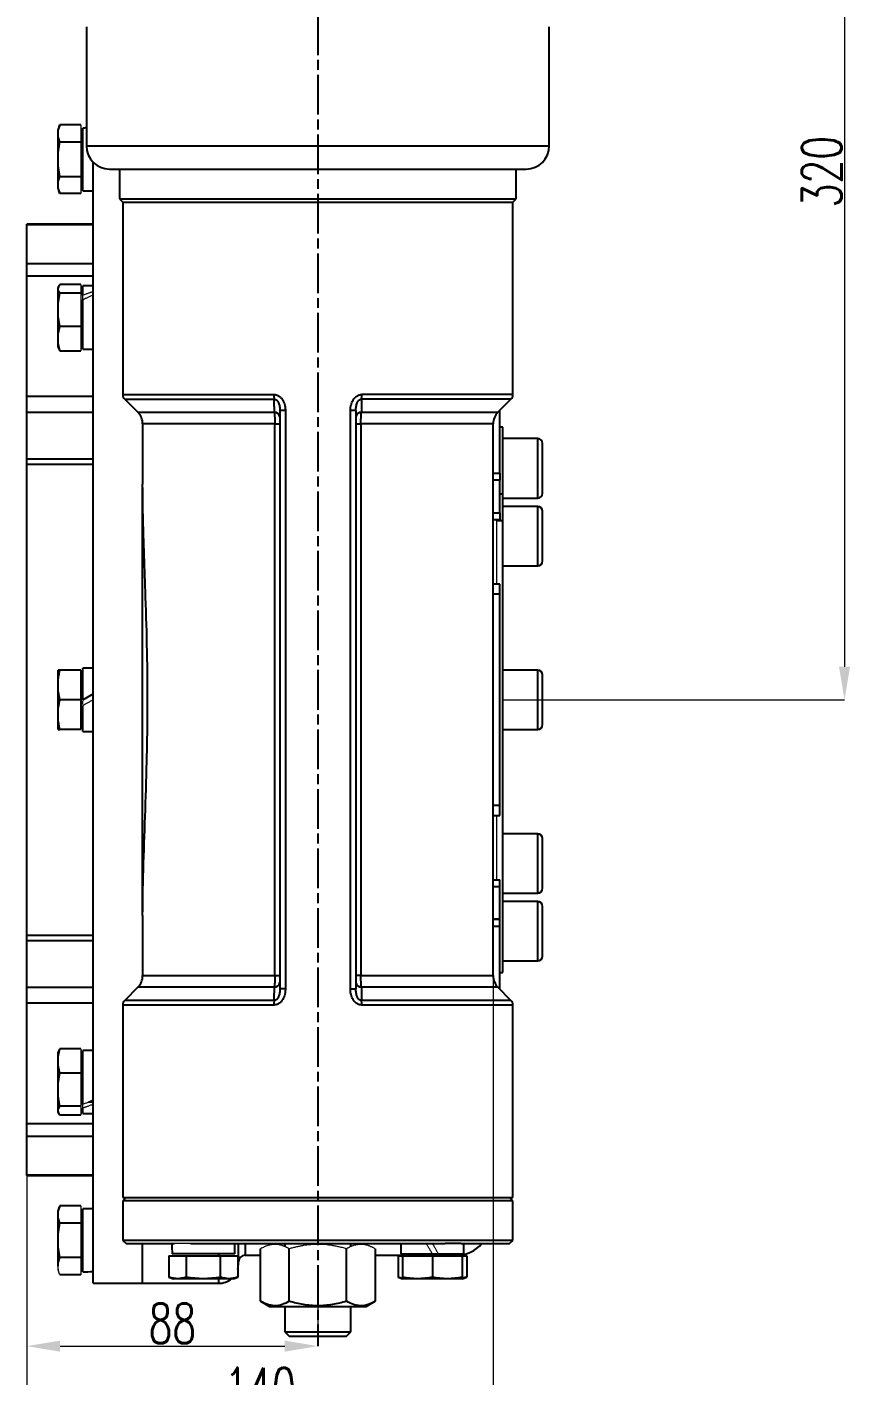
# Model space of a CAD drawing. Header units: millimetres. Extents: x 2028 to 4172, y 863 to 2379.
# Drawn here: x 2618.9 to 2867.9, y 1457.1 to 1864.9 of the extents above; entities that cross this region are included whole.
import ezdxf

# ---------------------------------------------------------------- set-up
doc = ezdxf.new("R2010")
doc.units = ezdxf.units.MM
doc.linetypes.add('AM_ISO08W050', pattern=[18, 12, -1.5, 3, -1.5])
doc.layers.add('AM_5', color=3, linetype='Continuous', lineweight=25)
doc.layers.add('AM_7', color=4, linetype='AM_ISO08W050', lineweight=25)
doc.styles.add('SLDTEXTSTYLE1', font='txt.shx', dxfattribs={"width": 0.7, "bigfont": 'gbcbig.shx'})
doc.dimstyles.new('SLDDIMSTYLE12$0', dxfattribs={"dimtxt": 12, "dimasz": 10, "dimexe": 0, "dimexo": 0.0625, "dimgap": 0.875, "dimtad": 1, "dimdec": 1, "dimlfac": 1.8, "dimrnd": 1e-09, "dimzin": 12, "dimdsep": 46, "dimtxsty": 'SLDTEXTSTYLE1', "dimcen": 0.09, "dimdle": 8.16, "dimclrd": 3, "dimclre": 3, "dimadec": 0, "dimazin": 3, "dimtfac": 1, "dimtdec": 1, "dimtofl": 0, "dimtmove": 0, "dimatfit": 3, "dimfxl": 0, "dimfrac": 2, "dimtolj": 1, "dimlwd": 5, "dimlwe": 5, "dimarcsym": 0})

# ---------------------------------------------------------------- blocks, each defined once
blk = doc.blocks.new('*D64')
at = {"layer": 'AM_5', "color": 3, "lineweight": 5, "transparency": 16777216}
blk.add_line((2793.51, 1980.89), (2866.26, 1980.89), dxfattribs=at)
at = {"layer": 'AM_5', "color": 3, "linetype": 'Continuous', "lineweight": 5, "transparency": 16777216}
for p, q in [((2866.26, 1970.89), (2866.26, 1671.39)), ((2763.01, 1661.39), (2866.26, 1661.39))]:
    blk.add_line(p, q, dxfattribs=at)
at = {"layer": 'AM_5', "color": 3, "transparency": 16777216}
for points in [[(2864.59, 1970.89), (2867.92, 1970.89), (2866.26, 1980.89)], [(2864.59, 1671.39), (2867.92, 1671.39), (2866.26, 1661.39)]]:
    blk.add_solid(points, dxfattribs=at)
at = {"layer": 'Defpoints', "color": 0, "transparency": 16777216}
for p in [(2793.44, 1980.89), (2762.94, 1661.39), (2866.26, 1661.39)]:
    blk.add_point(p, dxfattribs=at)
at = {"layer": 'AM_5', "color": 0, "transparency": 16777216, "insert": (2859.38, 1821.14), "char_height": 12, "attachment_point": 5, "rotation": 90, "style": 'SLDTEXTSTYLE1'}
blk.add_mtext('\\A1;320', dxfattribs=at)
blk = doc.blocks.new('*D65')
at = {"layer": 'AM_5', "color": 3, "lineweight": 5, "transparency": 16777216}
blk.add_line((2618.94, 1517.61), (2618.94, 1465.89), dxfattribs=at)
at = {"layer": 'AM_5', "color": 3, "linetype": 'Continuous', "lineweight": 5, "transparency": 16777216}
for p, q in [((2706.94, 1477.82), (2706.94, 1465.89)), ((2628.94, 1465.89), (2696.94, 1465.89))]:
    blk.add_line(p, q, dxfattribs=at)
at = {"layer": 'AM_5', "color": 3, "transparency": 16777216}
for points in [[(2628.94, 1467.55), (2628.94, 1464.22), (2618.94, 1465.89)], [(2696.94, 1467.55), (2696.94, 1464.22), (2706.94, 1465.89)]]:
    blk.add_solid(points, dxfattribs=at)
at = {"layer": 'Defpoints', "color": 0, "transparency": 16777216}
for p in [(2618.94, 1517.67), (2706.94, 1477.89), (2706.94, 1465.89)]:
    blk.add_point(p, dxfattribs=at)
at = {"layer": 'AM_5', "color": 0, "transparency": 16777216, "insert": (2662.94, 1472.76), "char_height": 12, "attachment_point": 5, "style": 'SLDTEXTSTYLE1'}
blk.add_mtext('\\A1;88', dxfattribs=at)
blk = doc.blocks.new('*D66')
at = {"layer": 'AM_5', "color": 3, "linetype": 'Continuous', "lineweight": 5, "transparency": 16777216}
for p, q in [((2759.94, 1577.89), (2759.94, 1446.49)), ((2628.94, 1446.49), (2749.94, 1446.49))]:
    blk.add_line(p, q, dxfattribs=at)
at = {"layer": 'AM_5', "color": 3, "lineweight": 5, "transparency": 16777216}
blk.add_line((2618.94, 1517.48), (2618.94, 1446.49), dxfattribs=at)
at = {"layer": 'AM_5', "color": 3, "transparency": 16777216}
for points in [[(2628.94, 1448.16), (2628.94, 1444.83), (2618.94, 1446.49)], [(2749.94, 1448.16), (2749.94, 1444.83), (2759.94, 1446.49)]]:
    blk.add_solid(points, dxfattribs=at)
at = {"layer": 'Defpoints', "color": 0, "transparency": 16777216}
for p in [(2759.94, 1577.96), (2618.94, 1517.54), (2759.94, 1446.49)]:
    blk.add_point(p, dxfattribs=at)
at = {"layer": 'AM_5', "color": 0, "transparency": 16777216, "insert": (2689.44, 1453.37), "char_height": 12, "attachment_point": 5, "style": 'SLDTEXTSTYLE1'}
blk.add_mtext('\\A1;140', dxfattribs=at)

msp = doc.modelspace()

# ---------------------------------------------------------------- linework, layer by layer
at = {"color": 7, "linetype": 'Continuous', "lineweight": 25}
for p, q in [((2636.943, 1864.885), (2636.943, 1828.885)), ((2776.943, 1828.885), (2776.943, 1864.885)), ((2628.849, 1835.278), (2628.343, 1833.885)), ((2635.243, 1835.278), (2628.849, 1835.278)), ((2628.343, 1832.68), (2628.343, 1833.885)), ((2628.343, 1824.885), (2628.343, 1832.68)), ((2635.843, 1815.335), (2635.843, 1834.266)), ((2635.243, 1830.081), (2628.849, 1830.081)), ((2636.943, 1828.885), (2776.943, 1828.885)), ((2628.343, 1817.091), (2628.343, 1824.885)), ((2638.943, 1661.385), (2638.943, 1823.986)), ((2628.849, 1819.689), (2635.243, 1819.689)), ((2646.943, 1821.885), (2646.943, 1812.885)), ((2766.943, 1812.885), (2766.943, 1821.885)), ((2628.343, 1815.885), (2628.343, 1817.091)), ((2628.343, 1815.885), (2628.849, 1814.493)), ((2635.243, 1814.493), (2628.849, 1814.493)), ((2635.843, 1815.335), (2638.943, 1815.335)), ((2646.943, 1812.885), (2647.943, 1811.885)), ((2646.943, 1812.885), (2766.943, 1812.885)), ((2647.943, 1811.885), (2647.943, 1753.714)), ((2647.943, 1811.885), (2765.943, 1811.885)), ((2765.943, 1811.885), (2766.943, 1812.885)), ((2765.943, 1753.714), (2765.943, 1811.885)), ((2638.943, 1805.227), (2618.943, 1805.227)), ((2618.943, 1805.101), (2618.943, 1805.227)), ((2618.943, 1793.386), (2618.943, 1805.101)), ((2618.943, 1805.101), (2638.943, 1805.101)), ((2618.943, 1789.598), (2618.943, 1793.386)), ((2618.943, 1793.386), (2638.943, 1793.386)), ((2618.943, 1753.127), (2618.943, 1789.598)), ((2618.943, 1789.598), (2638.943, 1789.598)), ((2628.459, 1786.316), (2628.343, 1785.997)), ((2628.343, 1785.691), (2628.343, 1785.997)), ((2635.243, 1787.035), (2628.849, 1787.035)), ((2638.943, 1786.547), (2635.843, 1786.547)), ((2635.843, 1783.75), (2635.843, 1786.547)), ((2628.343, 1779.327), (2628.343, 1785.691)), ((2635.243, 1784.346), (2628.849, 1784.346)), ((2635.843, 1767.447), (2635.843, 1782.365)), ((2628.343, 1770.633), (2628.343, 1779.327)), ((2635.243, 1774.308), (2628.849, 1774.308)), ((2628.343, 1767.997), (2628.343, 1770.633)), ((2628.343, 1767.997), (2628.472, 1767.641)), ((2628.578, 1767.68), (2628.849, 1766.959)), ((2628.849, 1766.959), (2635.243, 1766.959)), ((2635.843, 1767.447), (2638.943, 1767.447)), ((2647.943, 1753.714), (2693.629, 1753.714)), ((2765.943, 1753.714), (2720.256, 1753.714)), ((2618.943, 1748.286), (2618.943, 1753.127)), ((2638.943, 1753.127), (2618.943, 1753.127)), ((2648.528, 1752.3), (2652.478, 1748.35)), ((2648.528, 1752.3), (2693.762, 1752.3)), ((2765.357, 1752.3), (2720.123, 1752.3)), ((2761.407, 1748.35), (2765.357, 1752.3)), ((2618.943, 1734.204), (2618.943, 1748.286)), ((2638.943, 1748.286), (2618.943, 1748.286)), ((2652.478, 1748.35), (2693.784, 1748.35)), ((2695.443, 1748.858), (2695.443, 1573.912)), ((2697.109, 1748.858), (2695.443, 1748.858)), ((2697.109, 1748.858), (2697.109, 1573.912)), ((2716.776, 1573.912), (2716.776, 1748.858)), ((2718.443, 1748.858), (2716.776, 1748.858)), ((2718.443, 1748.858), (2718.443, 1573.912)), ((2720.101, 1748.35), (2761.407, 1748.35)), ((2761.943, 1729.975), (2761.943, 1748.885)), ((2653.943, 1744.814), (2653.943, 1726.625)), ((2693.933, 1744.814), (2653.943, 1744.814)), ((2693.933, 1744.814), (2695.443, 1744.814)), ((2693.933, 1577.956), (2693.933, 1744.814)), ((2718.443, 1744.814), (2719.952, 1744.814)), ((2719.952, 1744.814), (2719.952, 1577.956)), ((2759.943, 1744.814), (2719.952, 1744.814)), ((2759.943, 1577.956), (2759.943, 1744.814)), ((2762.943, 1743.885), (2761.943, 1743.885)), ((2762.943, 1723.611), (2762.943, 1743.885)), ((2773.443, 1740.385), (2762.943, 1740.385)), ((2773.443, 1722.385), (2773.443, 1740.385)), ((2638.943, 1734.204), (2618.943, 1734.204)), ((2618.943, 1732.629), (2618.943, 1734.204)), ((2618.943, 1732.629), (2638.943, 1732.629)), ((2618.943, 1590.141), (2618.943, 1732.629)), ((2759.943, 1729.975), (2761.943, 1729.975)), ((2761.943, 1729.975), (2761.943, 1727.853)), ((2653.943, 1661.385), (2653.943, 1726.625)), ((2653.943, 1596.145), (2653.943, 1726.625)), ((2761.943, 1727.853), (2759.943, 1727.853)), ((2761.943, 1717.954), (2761.943, 1727.853)), ((2762.943, 1723.611), (2761.943, 1723.611)), ((2762.943, 1715.554), (2762.943, 1723.611)), ((2762.943, 1722.385), (2773.443, 1722.385)), ((2759.943, 1717.954), (2761.943, 1717.954)), ((2761.943, 1717.954), (2761.943, 1715.833)), ((2773.443, 1719.883), (2762.943, 1719.883)), ((2773.443, 1701.883), (2773.443, 1719.883)), ((2761.943, 1715.833), (2759.943, 1715.833)), ((2762.943, 1715.554), (2760.943, 1715.554)), ((2762.943, 1578.885), (2762.943, 1715.554)), ((2762.943, 1701.883), (2773.443, 1701.883)), ((2761.943, 1696.385), (2759.943, 1696.385)), ((2761.943, 1693.385), (2761.943, 1696.385)), ((2759.943, 1693.385), (2761.943, 1693.385)), ((2761.943, 1629.385), (2761.943, 1693.385)), ((2628.343, 1665.885), (2628.343, 1670.385)), ((2635.243, 1670.385), (2628.849, 1670.385)), ((2635.243, 1670.385), (2635.243, 1661.385)), ((2638.943, 1670.935), (2635.843, 1670.935)), ((2635.843, 1661.385), (2635.843, 1670.935)), ((2773.443, 1670.385), (2762.943, 1670.385)), ((2773.443, 1652.385), (2773.443, 1670.385)), ((2628.343, 1656.885), (2628.343, 1665.885)), ((2635.243, 1661.385), (2628.849, 1661.385)), ((2635.243, 1661.385), (2635.243, 1652.385)), ((2635.843, 1661.385), (2638.943, 1663.175)), ((2635.843, 1651.835), (2635.843, 1659.596)), ((2638.943, 1484.885), (2638.943, 1661.385)), ((2653.943, 1596.145), (2653.943, 1661.385)), ((2628.343, 1652.385), (2628.343, 1656.885)), ((2635.243, 1652.385), (2628.849, 1652.385)), ((2635.843, 1651.835), (2638.943, 1651.835)), ((2762.943, 1652.385), (2773.443, 1652.385)), ((2761.943, 1629.385), (2759.943, 1629.385)), ((2761.943, 1626.385), (2761.943, 1629.385)), ((2759.943, 1626.385), (2761.943, 1626.385)), ((2773.443, 1620.888), (2762.943, 1620.888)), ((2773.443, 1602.888), (2773.443, 1620.888)), ((2759.943, 1606.938), (2761.943, 1606.938)), ((2761.943, 1604.817), (2761.943, 1606.938)), ((2761.943, 1604.817), (2759.943, 1604.817)), ((2761.943, 1595.003), (2761.943, 1604.817)), ((2762.943, 1602.888), (2773.443, 1602.888)), ((2773.443, 1600.385), (2762.943, 1600.385)), ((2773.443, 1582.385), (2773.443, 1600.385)), ((2653.943, 1596.145), (2653.943, 1577.956)), ((2761.943, 1595.003), (2759.943, 1595.003)), ((2761.943, 1594.917), (2759.943, 1594.917)), ((2761.943, 1594.917), (2761.943, 1595.003)), ((2761.943, 1592.796), (2761.943, 1594.917)), ((2761.943, 1592.796), (2759.943, 1592.796)), ((2761.943, 1573.885), (2761.943, 1592.796)), ((2618.943, 1590.141), (2638.943, 1590.141)), ((2618.943, 1588.566), (2618.943, 1590.141)), ((2618.943, 1588.566), (2638.943, 1588.566)), ((2618.943, 1574.484), (2618.943, 1588.566)), ((2762.943, 1582.385), (2773.443, 1582.385)), ((2653.943, 1577.956), (2693.933, 1577.956)), ((2693.933, 1577.956), (2695.443, 1577.956)), ((2719.952, 1577.956), (2718.443, 1577.956)), ((2719.952, 1577.956), (2759.943, 1577.956)), ((2761.943, 1578.885), (2762.943, 1578.885)), ((2618.943, 1569.643), (2618.943, 1574.484)), ((2618.943, 1574.484), (2638.943, 1574.484)), ((2652.478, 1574.421), (2648.528, 1570.471)), ((2693.784, 1574.421), (2652.478, 1574.421)), ((2697.109, 1573.912), (2695.443, 1573.912)), ((2716.776, 1573.912), (2718.443, 1573.912)), ((2761.407, 1574.421), (2720.101, 1574.421)), ((2765.357, 1570.471), (2761.407, 1574.421)), ((2693.762, 1570.471), (2648.528, 1570.471)), ((2765.357, 1570.471), (2720.123, 1570.471)), ((2618.943, 1533.172), (2618.943, 1569.643)), ((2638.943, 1569.643), (2618.943, 1569.643)), ((2647.943, 1569.057), (2647.943, 1510.885)), ((2693.629, 1569.057), (2647.943, 1569.057)), ((2765.943, 1569.057), (2720.256, 1569.057)), ((2765.943, 1510.885), (2765.943, 1569.057)), ((2628.459, 1555.092), (2628.343, 1554.773)), ((2628.343, 1552.137), (2628.343, 1554.773)), ((2635.243, 1555.812), (2628.849, 1555.812)), ((2638.943, 1555.323), (2635.843, 1555.323)), ((2635.843, 1539.02), (2635.843, 1555.323)), ((2628.343, 1543.444), (2628.343, 1552.137)), ((2635.243, 1548.463), (2628.849, 1548.463)), ((2628.343, 1537.08), (2628.343, 1543.444)), ((2635.243, 1538.425), (2628.849, 1538.425)), ((2635.843, 1536.223), (2635.843, 1537.875)), ((2637.527, 1539.773), (2638.943, 1539.773)), ((2618.943, 1529.384), (2618.943, 1533.172)), ((2638.943, 1533.172), (2618.943, 1533.172)), ((2628.343, 1536.773), (2628.343, 1537.08)), ((2628.343, 1536.773), (2628.472, 1536.418)), ((2635.243, 1535.735), (2628.849, 1535.735)), ((2635.843, 1536.223), (2638.943, 1536.223)), ((2618.943, 1517.669), (2618.943, 1529.384)), ((2618.943, 1529.384), (2638.943, 1529.384)), ((2618.943, 1517.544), (2618.943, 1517.669)), ((2618.943, 1517.669), (2638.943, 1517.669)), ((2618.943, 1517.544), (2638.943, 1517.544)), ((2648.943, 1510.885), (2647.943, 1509.885)), ((2647.943, 1510.885), (2765.943, 1510.885)), ((2647.943, 1509.885), (2647.943, 1497.885)), ((2765.943, 1509.885), (2647.943, 1509.885)), ((2765.943, 1509.885), (2764.943, 1510.885)), ((2765.943, 1497.885), (2765.943, 1509.885)), ((2628.849, 1508.278), (2628.343, 1506.885)), ((2628.343, 1505.68), (2628.343, 1506.885)), ((2628.343, 1497.885), (2628.343, 1505.68)), ((2635.243, 1508.278), (2628.849, 1508.278)), ((2638.943, 1507.435), (2635.843, 1507.435)), ((2635.843, 1488.335), (2635.843, 1507.435)), ((2635.243, 1503.081), (2628.849, 1503.081)), ((2628.343, 1490.091), (2628.343, 1497.885)), ((2647.943, 1497.885), (2648.943, 1496.885)), ((2748.662, 1497.885), (2647.943, 1497.885)), ((2648.943, 1496.885), (2663.548, 1496.885)), ((2653.943, 1484.885), (2653.943, 1496.885)), ((2668.46, 1496.885), (2745.425, 1496.885)), ((2681.844, 1493.785), (2681.844, 1496.885)), ((2684.943, 1496.885), (2684.943, 1493.385)), ((2696.943, 1496.885), (2696.943, 1495.941)), ((2716.943, 1495.941), (2716.943, 1496.885)), ((2732.041, 1496.885), (2732.041, 1493.785)), ((2750.337, 1496.885), (2745.425, 1496.885)), ((2765.943, 1497.885), (2748.662, 1497.885)), ((2750.337, 1496.885), (2764.943, 1496.885)), ((2751.141, 1493.785), (2751.141, 1496.885)), ((2764.943, 1496.885), (2765.943, 1497.885)), ((2635.243, 1492.689), (2628.849, 1492.689)), ((2661.902, 1493.185), (2667.098, 1493.185)), ((2661.902, 1493.185), (2661.902, 1486.792)), ((2681.844, 1493.785), (2662.913, 1493.785)), ((2667.098, 1493.185), (2677.49, 1493.185)), ((2667.098, 1493.185), (2667.098, 1486.792)), ((2676.943, 1493.185), (2676.943, 1493.785)), ((2677.49, 1493.185), (2682.687, 1493.185)), ((2677.49, 1486.792), (2677.49, 1493.185)), ((2682.687, 1493.185), (2682.687, 1486.792)), ((2684.943, 1493.385), (2689.622, 1493.385)), ((2689.622, 1479.442), (2689.622, 1495.329)), ((2698.282, 1479.442), (2698.282, 1495.329)), ((2715.603, 1479.442), (2715.603, 1495.329)), ((2724.263, 1495.329), (2724.263, 1479.442)), ((2724.263, 1493.385), (2748.943, 1493.385)), ((2731.198, 1493.185), (2732.591, 1493.185)), ((2731.198, 1493.185), (2731.198, 1486.792)), ((2732.041, 1493.785), (2741.591, 1493.785)), ((2732.591, 1493.185), (2741.591, 1493.185)), ((2732.591, 1493.185), (2732.591, 1486.792)), ((2741.591, 1493.185), (2750.591, 1493.185)), ((2741.591, 1493.185), (2741.591, 1486.792)), ((2743.381, 1493.785), (2751.141, 1493.785)), ((2748.943, 1493.785), (2748.943, 1493.385)), ((2750.591, 1493.185), (2751.983, 1493.185)), ((2750.591, 1493.185), (2750.591, 1486.792)), ((2751.983, 1493.185), (2751.983, 1486.792)), ((2635.243, 1487.493), (2628.849, 1487.493)), ((2638.943, 1484.885), (2653.943, 1484.885)), ((2653.943, 1484.885), (2676.943, 1484.885)), ((2661.902, 1486.792), (2663.294, 1486.285)), ((2664.5, 1486.285), (2663.294, 1486.285)), ((2672.294, 1486.285), (2664.5, 1486.285)), ((2680.089, 1486.285), (2672.294, 1486.285)), ((2676.943, 1484.885), (2676.943, 1486.285)), ((2681.294, 1486.285), (2680.089, 1486.285)), ((2681.294, 1486.285), (2682.687, 1486.792)), ((2731.198, 1486.792), (2732.591, 1486.285)), ((2737.091, 1486.285), (2732.591, 1486.285)), ((2746.091, 1486.285), (2737.091, 1486.285)), ((2750.591, 1486.285), (2746.091, 1486.285)), ((2750.591, 1486.285), (2751.983, 1486.792)), ((2751.983, 1486.792), (2750.591, 1486.52)), ((2689.622, 1479.442), (2692.318, 1477.885)), ((2692.318, 1477.885), (2721.568, 1477.885)), ((2696.943, 1477.885), (2696.943, 1470.238)), ((2716.943, 1470.238), (2716.943, 1477.885)), ((2721.568, 1477.885), (2724.263, 1479.442)), ((2696.943, 1470.238), (2698.296, 1468.885)), ((2696.943, 1470.238), (2716.943, 1470.238)), ((2698.296, 1468.885), (2715.59, 1468.885)), ((2715.59, 1468.885), (2716.943, 1470.238))]:
    msp.add_line(p, q, dxfattribs=at)
at = {"color": 144, "linetype": 'Continuous', "lineweight": 18}
for p, q in [((2635.243, 1835.278), (2635.243, 1830.081)), ((2635.243, 1830.081), (2635.243, 1819.689)), ((2635.243, 1819.689), (2635.243, 1814.493)), ((2765.943, 1811.885), (2647.943, 1811.885)), ((2635.243, 1787.035), (2635.243, 1784.346)), ((2635.243, 1784.346), (2635.243, 1774.308)), ((2635.843, 1782.365), (2635.843, 1783.75)), ((2635.243, 1774.308), (2635.243, 1766.959)), ((2760.943, 1715.554), (2760.943, 1715.833)), ((2760.943, 1715.554), (2760.943, 1696.385)), ((2760.943, 1626.385), (2760.943, 1606.938)), ((2635.243, 1555.812), (2635.243, 1548.463)), ((2635.243, 1548.463), (2635.243, 1538.425)), ((2635.243, 1538.425), (2635.243, 1535.735)), ((2635.843, 1537.875), (2635.843, 1539.02)), ((2635.243, 1508.278), (2635.243, 1503.081)), ((2635.243, 1503.081), (2635.243, 1492.689)), ((2668.46, 1496.885), (2663.548, 1496.885)), ((2635.243, 1492.689), (2635.243, 1487.493))]:
    msp.add_line(p, q, dxfattribs=at)
at = {"color": 7, "linetype": 'Continuous', "lineweight": 25, "flags": 128}
msp.add_lwpolyline([(2682.687, 1489.152), (2682.827, 1489.715), (2682.943, 1490.885)], dxfattribs=at)
at = {"color": 7, "linetype": 'Continuous', "lineweight": 25}
for centre, radius, start, end in [((2643.943, 1828.885), 7, 180, 270), ((2769.943, 1828.885), 7, 270, 0), ((2649.943, 1753.714), 2, 180, 225), ((2700.383, 1753.632), 6.754, 179.30422, 191.37509), ((2713.502, 1753.632), 6.754, 348.62491, 0.69578), ((2763.943, 1753.714), 2, 315, 0), ((2648.943, 1744.814), 5, 0, 45), ((2693.787, 1746.674), 1.676, 8.98036, 90.10508), ((2720.098, 1746.674), 1.676, 89.89492, 171.01964), ((2764.943, 1744.814), 5, 135, 180), ((2773.443, 1738.885), 1.5, 0, 90), ((2773.443, 1723.885), 1.5, 270, 0), ((2773.443, 1718.383), 1.5, 0, 90), ((2773.443, 1703.383), 1.5, 270, 0), ((2773.443, 1668.885), 1.5, 0, 90), ((2773.443, 1653.885), 1.5, 270, 0), ((2773.443, 1619.388), 1.5, 0, 90), ((2773.443, 1604.388), 1.5, 270, 0), ((2773.443, 1598.885), 1.5, 0, 90), ((2773.443, 1583.885), 1.5, 270, 0), ((2648.943, 1577.956), 5, 315, 0), ((2764.943, 1577.956), 5, 180, 225), ((2693.787, 1576.097), 1.676, 269.89492, 351.01964), ((2720.098, 1576.097), 1.676, 188.98036, 270.10508), ((2649.943, 1569.057), 2, 135, 180), ((2700.383, 1569.139), 6.754, 168.62491, 180.69578), ((2713.502, 1569.139), 6.754, 359.30422, 11.37509), ((2763.943, 1569.057), 2, 360, 45), ((2748.943, 1503.385), 10, 270, 319.4584), ((2684.943, 1491.385), 2, 90, 180), ((2676.943, 1490.885), 6, 270, 309.94451)]:
    msp.add_arc(centre, radius, start, end, dxfattribs=at)
for centre, major_axis, start_param, end_param in [((2638.943, 1824.885), (16.541, 0), 1.6920039, 1.7593233), ((2672.294, 1496.885), (0, 16.541), 1.5707963, 1.7593233), ((2635.843, 1497.885), (16.541, 0), 4.712389, 4.9009159)]:
    msp.add_ellipse(centre, major_axis=major_axis, ratio=0.5773503, start_param=start_param, end_param=end_param, dxfattribs=at)
for points, knots in [([(2628.343, 1832.68), (2628.343, 1833.117), (2628.39, 1833.551), (2628.565, 1834.417), (2628.693, 1834.848), (2628.849, 1835.278)], [0, 0, 0, 0, 0.5, 0.5, 1, 1, 1, 1]), ([(2628.849, 1830.081), (2628.693, 1830.511), (2628.565, 1830.942), (2628.39, 1831.808), (2628.343, 1832.242), (2628.343, 1832.68)], [0, 0, 0, 0, 0.5, 0.5, 1, 1, 1, 1]), ([(2628.343, 1824.885), (2628.343, 1825.76), (2628.39, 1826.629), (2628.565, 1828.361), (2628.693, 1829.222), (2628.849, 1830.081)], [0, 0, 0, 0, 0.5, 0.5, 1, 1, 1, 1]), ([(2628.849, 1819.689), (2628.693, 1820.548), (2628.565, 1821.41), (2628.39, 1823.141), (2628.343, 1824.011), (2628.343, 1824.885)], [0, 0, 0, 0, 0.5, 0.5, 1, 1, 1, 1]), ([(2628.343, 1817.091), (2628.343, 1817.528), (2628.39, 1817.963), (2628.565, 1818.829), (2628.693, 1819.26), (2628.849, 1819.689)], [0, 0, 0, 0, 0.5, 0.5, 1, 1, 1, 1]), ([(2643.943, 1821.885), (2643.943, 1821.885), (2650.58, 1821.885), (2674.209, 1821.885), (2690.234, 1821.885), (2723.651, 1821.885), (2739.676, 1821.885), (2763.305, 1821.885), (2769.943, 1821.885), (2769.943, 1821.885)], [0, 0, 0, 0, 0.25, 0.25, 0.5, 0.5, 0.75, 0.75, 1, 1, 1, 1]), ([(2628.849, 1814.493), (2628.693, 1814.923), (2628.565, 1815.353), (2628.39, 1816.219), (2628.343, 1816.654), (2628.343, 1817.091)], [0, 0, 0, 0, 0.5, 0.5, 1, 1, 1, 1]), ([(2628.343, 1785.691), (2628.343, 1785.917), (2628.39, 1786.142), (2628.565, 1786.59), (2628.693, 1786.813), (2628.849, 1787.035)], [0, 0, 0, 0, 0.5, 0.5, 1, 1, 1, 1]), ([(2628.849, 1784.346), (2628.693, 1784.568), (2628.565, 1784.791), (2628.39, 1785.239), (2628.343, 1785.464), (2628.343, 1785.691)], [0, 0, 0, 0, 0.5, 0.5, 1, 1, 1, 1]), ([(2628.343, 1779.327), (2628.343, 1780.171), (2628.39, 1781.011), (2628.565, 1782.684), (2628.693, 1783.516), (2628.849, 1784.346)], [0, 0, 0, 0, 0.5, 0.5, 1, 1, 1, 1]), ([(2628.849, 1774.308), (2628.693, 1775.137), (2628.565, 1775.97), (2628.39, 1777.642), (2628.343, 1778.482), (2628.343, 1779.327)], [0, 0, 0, 0, 0.5, 0.5, 1, 1, 1, 1]), ([(2628.343, 1770.633), (2628.343, 1771.252), (2628.39, 1771.866), (2628.565, 1773.091), (2628.693, 1773.7), (2628.849, 1774.308)], [0, 0, 0, 0, 0.5, 0.5, 1, 1, 1, 1]), ([(2628.849, 1766.959), (2628.693, 1767.566), (2628.565, 1768.176), (2628.39, 1769.4), (2628.343, 1770.015), (2628.343, 1770.633)], [0, 0, 0, 0, 0.5, 0.5, 1, 1, 1, 1]), ([(2693.629, 1753.714), (2693.684, 1753.713), (2693.793, 1753.711), (2693.956, 1753.696), (2694.117, 1753.672), (2694.276, 1753.639), (2694.511, 1753.574), (2694.818, 1753.455), (2695.176, 1753.253), (2695.507, 1753.003), (2695.904, 1752.619), (2696.313, 1752.063), (2696.682, 1751.317), (2696.904, 1750.613), (2697.031, 1749.974), (2697.097, 1749.422), (2697.105, 1749.047), (2697.109, 1748.858)], [0, 0, 0, 0, 0.0252348, 0.0502844, 0.0752329, 0.1001656, 0.1251677, 0.1873314, 0.2505247, 0.3122642, 0.3758795, 0.5008118, 0.6220811, 0.7499879, 0.8318051, 0.9149597, 1, 1, 1, 1]), ([(2716.776, 1748.858), (2716.777, 1748.953), (2716.779, 1749.142), (2716.795, 1749.422), (2716.822, 1749.699), (2716.859, 1749.972), (2716.907, 1750.241), (2717.008, 1750.696), (2717.201, 1751.313), (2717.571, 1752.061), (2717.98, 1752.618), (2718.377, 1753.002), (2718.708, 1753.252), (2719.065, 1753.454), (2719.406, 1753.587), (2719.713, 1753.664), (2719.983, 1753.706), (2720.164, 1753.711), (2720.256, 1753.714)], [0, 0, 0, 0, 0.0426449, 0.0847598, 0.1264096, 0.1676609, 0.2085827, 0.2492454, 0.3773817, 0.4988975, 0.6240178, 0.6875956, 0.7493136, 0.8124478, 0.8745662, 0.9162784, 0.9579574, 1, 1, 1, 1]), ([(2693.762, 1752.3), (2693.897, 1752.315), (2694.029, 1752.299), (2694.287, 1752.203), (2694.409, 1752.123), (2694.632, 1751.916), (2694.734, 1751.786), (2694.912, 1751.499), (2694.991, 1751.338), (2695.197, 1750.826), (2695.29, 1750.452), (2695.415, 1749.664), (2695.443, 1749.264), (2695.443, 1748.858)], [0, 0, 0, 0, 0.125, 0.125, 0.25, 0.25, 0.375, 0.375, 0.5, 0.5, 0.75, 0.75, 1, 1, 1, 1]), ([(2693.784, 1748.35), (2693.78, 1748.996), (2693.772, 1750.312), (2693.765, 1751.629), (2693.762, 1752.3)], [0, 0, 0, 0, 0.49136865, 1, 1, 1, 1]), ([(2718.443, 1748.858), (2718.443, 1749.268), (2718.471, 1749.669), (2718.564, 1750.256), (2718.603, 1750.45), (2718.701, 1750.822), (2718.758, 1751), (2718.895, 1751.34), (2718.974, 1751.501), (2719.153, 1751.788), (2719.254, 1751.917), (2719.478, 1752.124), (2719.598, 1752.203), (2719.857, 1752.299), (2719.989, 1752.315), (2720.123, 1752.3)], [0, 0, 0, 0, 0.25, 0.25, 0.375, 0.375, 0.5, 0.5, 0.625, 0.625, 0.75, 0.75, 0.875, 0.875, 1, 1, 1, 1]), ([(2720.123, 1752.3), (2720.12, 1751.629), (2720.113, 1750.312), (2720.105, 1748.996), (2720.101, 1748.35)], [0, 0, 0, 0, 0.5086313, 1, 1, 1, 1]), ([(2693.784, 1748.35), (2693.807, 1748.12), (2693.828, 1747.864), (2693.865, 1747.323), (2693.881, 1747.036), (2693.907, 1746.432), (2693.917, 1746.113), (2693.93, 1745.472), (2693.933, 1745.146), (2693.933, 1744.814)], [0, 0, 0, 0, 0.25, 0.25, 0.5, 0.5, 0.75, 0.75, 1, 1, 1, 1]), ([(2719.952, 1744.814), (2719.952, 1745.145), (2719.955, 1745.478), (2719.968, 1746.121), (2719.978, 1746.433), (2719.998, 1746.887), (2720.005, 1747.037), (2720.021, 1747.325), (2720.029, 1747.464), (2720.057, 1747.868), (2720.078, 1748.119), (2720.101, 1748.35)], [0, 0, 0, 0, 0.25, 0.25, 0.5, 0.5, 0.625, 0.625, 0.75, 0.75, 1, 1, 1, 1]), ([(2774.943, 1726.082), (2774.943, 1727.131), (2774.943, 1728.467), (2774.943, 1731.377), (2774.943, 1732.885), (2774.943, 1735.626), (2774.943, 1736.797), (2774.943, 1738.445), (2774.943, 1738.885), (2774.943, 1738.885)], [0, 0, 0, 0, 0.25, 0.25, 0.5, 0.5, 0.75, 0.75, 1, 1, 1, 1]), ([(2653.943, 1596.145), (2653.943, 1601.363), (2654.062, 1606.639), (2654.383, 1617.305), (2654.585, 1622.696), (2654.959, 1633.596), (2655.132, 1639.105), (2655.312, 1647.46), (2655.359, 1650.265), (2655.422, 1655.848), (2655.438, 1658.633), (2655.437, 1666.969), (2655.372, 1672.501), (2655.136, 1683.513), (2654.965, 1688.994), (2654.685, 1697.179), (2654.587, 1699.901), (2654.398, 1705.332), (2654.306, 1708.046), (2654.062, 1716.115), (2653.943, 1721.411), (2653.943, 1726.625)], [0, 0, 0, 0, 0.125, 0.125, 0.25, 0.25, 0.375, 0.375, 0.4375, 0.4375, 0.5, 0.5, 0.625, 0.625, 0.75, 0.75, 0.8125, 0.8125, 0.875, 0.875, 1, 1, 1, 1]), ([(2774.943, 1703.383), (2774.943, 1703.383), (2774.943, 1704.173), (2774.943, 1706.986), (2774.943, 1708.894), (2774.943, 1712.872), (2774.943, 1714.78), (2774.943, 1717.593), (2774.943, 1718.383), (2774.943, 1718.383)], [0, 0, 0, 0, 0.25, 0.25, 0.5, 0.5, 0.75, 0.75, 1, 1, 1, 1]), ([(2628.343, 1665.885), (2628.343, 1666.642), (2628.39, 1667.396), (2628.565, 1668.895), (2628.693, 1669.641), (2628.849, 1670.385)], [0, 0, 0, 0, 0.5, 0.5, 1, 1, 1, 1]), ([(2628.849, 1670.385), (2628.693, 1670.385), (2628.565, 1670.385), (2628.39, 1670.385), (2628.343, 1670.385), (2628.343, 1670.385)], [0, 0, 0, 0, 0.5, 0.5, 1, 1, 1, 1]), ([(2628.849, 1661.385), (2628.693, 1662.129), (2628.565, 1662.876), (2628.39, 1664.375), (2628.343, 1665.128), (2628.343, 1665.885)], [0, 0, 0, 0, 0.5, 0.5, 1, 1, 1, 1]), ([(2774.943, 1653.885), (2774.943, 1653.885), (2774.943, 1654.325), (2774.943, 1655.973), (2774.943, 1657.145), (2774.943, 1659.886), (2774.943, 1661.394), (2774.943, 1664.303), (2774.943, 1665.64), (2774.943, 1666.689)], [0, 0, 0, 0, 0.25, 0.25, 0.5, 0.5, 0.75, 0.75, 1, 1, 1, 1]), ([(2628.343, 1656.885), (2628.343, 1657.642), (2628.39, 1658.396), (2628.565, 1659.895), (2628.693, 1660.641), (2628.849, 1661.385)], [0, 0, 0, 0, 0.5, 0.5, 1, 1, 1, 1]), ([(2628.849, 1652.385), (2628.693, 1653.129), (2628.565, 1653.876), (2628.39, 1655.375), (2628.343, 1656.128), (2628.343, 1656.885)], [0, 0, 0, 0, 0.5, 0.5, 1, 1, 1, 1]), ([(2628.343, 1652.385), (2628.343, 1652.385), (2628.39, 1652.385), (2628.565, 1652.385), (2628.693, 1652.385), (2628.849, 1652.385)], [0, 0, 0, 0, 0.5, 0.5, 1, 1, 1, 1]), ([(2774.943, 1611.888), (2774.943, 1613.877), (2774.943, 1615.785), (2774.943, 1618.598), (2774.943, 1619.388), (2774.943, 1619.388)], [0, 0, 0, 0, 0.5, 0.5, 1, 1, 1, 1]), ([(2774.943, 1604.388), (2774.943, 1604.388), (2774.943, 1605.178), (2774.943, 1607.991), (2774.943, 1609.899), (2774.943, 1611.888)], [0, 0, 0, 0, 0.5, 0.5, 1, 1, 1, 1]), ([(2774.943, 1586.082), (2774.943, 1587.131), (2774.943, 1588.467), (2774.943, 1591.377), (2774.943, 1592.885), (2774.943, 1595.626), (2774.943, 1596.797), (2774.943, 1598.445), (2774.943, 1598.885), (2774.943, 1598.885)], [0, 0, 0, 0, 0.25, 0.25, 0.5, 0.5, 0.75, 0.75, 1, 1, 1, 1]), ([(2693.933, 1577.956), (2693.933, 1577.625), (2693.93, 1577.292), (2693.917, 1576.649), (2693.907, 1576.337), (2693.887, 1575.884), (2693.88, 1575.734), (2693.864, 1575.446), (2693.856, 1575.306), (2693.828, 1574.902), (2693.807, 1574.652), (2693.784, 1574.421)], [0, 0, 0, 0, 0.25, 0.25, 0.5, 0.5, 0.625, 0.625, 0.75, 0.75, 1, 1, 1, 1]), ([(2720.101, 1574.421), (2720.078, 1574.651), (2720.057, 1574.907), (2720.02, 1575.448), (2720.004, 1575.734), (2719.978, 1576.339), (2719.968, 1576.657), (2719.955, 1577.298), (2719.952, 1577.625), (2719.952, 1577.956)], [0, 0, 0, 0, 0.25, 0.25, 0.5, 0.5, 0.75, 0.75, 1, 1, 1, 1]), ([(2697.109, 1573.912), (2697.108, 1573.818), (2697.106, 1573.629), (2697.09, 1573.348), (2697.063, 1573.072), (2697.026, 1572.799), (2696.978, 1572.53), (2696.877, 1572.075), (2696.684, 1571.457), (2696.315, 1570.709), (2695.905, 1570.153), (2695.508, 1569.768), (2695.177, 1569.518), (2694.82, 1569.316), (2694.479, 1569.184), (2694.172, 1569.106), (2693.902, 1569.064), (2693.721, 1569.059), (2693.629, 1569.057)], [0, 0, 0, 0, 0.0426449, 0.0847598, 0.1264096, 0.1676609, 0.2085827, 0.2492454, 0.3773817, 0.4988975, 0.6240178, 0.6875956, 0.7493136, 0.8124478, 0.8745662, 0.9162784, 0.9579574, 1, 1, 1, 1]), ([(2693.762, 1570.471), (2693.765, 1571.141), (2693.772, 1572.459), (2693.78, 1573.774), (2693.784, 1574.421)], [0, 0, 0, 0, 0.5086313, 1, 1, 1, 1]), ([(2695.443, 1573.912), (2695.443, 1573.503), (2695.414, 1573.101), (2695.321, 1572.514), (2695.282, 1572.32), (2695.184, 1571.949), (2695.127, 1571.77), (2694.99, 1571.43), (2694.911, 1571.269), (2694.732, 1570.982), (2694.631, 1570.854), (2694.407, 1570.646), (2694.287, 1570.567), (2694.028, 1570.471), (2693.896, 1570.455), (2693.762, 1570.471)], [0, 0, 0, 0, 0.25, 0.25, 0.375, 0.375, 0.5, 0.5, 0.625, 0.625, 0.75, 0.75, 0.875, 0.875, 1, 1, 1, 1]), ([(2720.256, 1569.057), (2720.201, 1569.058), (2720.092, 1569.06), (2719.929, 1569.075), (2719.768, 1569.098), (2719.609, 1569.132), (2719.374, 1569.196), (2719.067, 1569.315), (2718.709, 1569.517), (2718.378, 1569.768), (2717.981, 1570.152), (2717.572, 1570.707), (2717.203, 1571.454), (2716.981, 1572.157), (2716.854, 1572.796), (2716.788, 1573.349), (2716.78, 1573.723), (2716.776, 1573.912)], [0, 0, 0, 0, 0.02523484, 0.05028441, 0.07523291, 0.10016556, 0.12516773, 0.18733135, 0.25052465, 0.31226423, 0.37587955, 0.50081184, 0.62208108, 0.74998786, 0.8318051, 0.9149597, 1, 1, 1, 1]), ([(2720.123, 1570.471), (2719.988, 1570.455), (2719.856, 1570.472), (2719.598, 1570.568), (2719.476, 1570.647), (2719.253, 1570.855), (2719.151, 1570.984), (2718.973, 1571.272), (2718.894, 1571.432), (2718.688, 1571.945), (2718.595, 1572.318), (2718.47, 1573.106), (2718.443, 1573.507), (2718.443, 1573.912)], [0, 0, 0, 0, 0.125, 0.125, 0.25, 0.25, 0.375, 0.375, 0.5, 0.5, 0.75, 0.75, 1, 1, 1, 1]), ([(2720.101, 1574.421), (2720.105, 1573.774), (2720.113, 1572.459), (2720.12, 1571.141), (2720.123, 1570.471)], [0, 0, 0, 0, 0.4913687, 1, 1, 1, 1]), ([(2628.343, 1552.137), (2628.343, 1552.756), (2628.39, 1553.37), (2628.565, 1554.595), (2628.693, 1555.204), (2628.849, 1555.812)], [0, 0, 0, 0, 0.5, 0.5, 1, 1, 1, 1]), ([(2628.849, 1555.812), (2628.777, 1555.701), (2628.632, 1555.479), (2628.505, 1555.239), (2628.468, 1555.109), (2628.462, 1555.091)], [0, 0, 0, 0, 0.4625982, 0.9258718, 1, 1, 1, 1]), ([(2628.849, 1548.463), (2628.693, 1549.07), (2628.565, 1549.68), (2628.39, 1550.904), (2628.343, 1551.519), (2628.343, 1552.137)], [0, 0, 0, 0, 0.5, 0.5, 1, 1, 1, 1]), ([(2628.343, 1543.444), (2628.343, 1544.288), (2628.39, 1545.128), (2628.565, 1546.801), (2628.693, 1547.633), (2628.849, 1548.463)], [0, 0, 0, 0, 0.5, 0.5, 1, 1, 1, 1]), ([(2628.849, 1538.425), (2628.693, 1539.255), (2628.565, 1540.087), (2628.39, 1541.759), (2628.343, 1542.6), (2628.343, 1543.444)], [0, 0, 0, 0, 0.5, 0.5, 1, 1, 1, 1]), ([(2628.343, 1537.08), (2628.343, 1537.306), (2628.39, 1537.531), (2628.565, 1537.979), (2628.693, 1538.203), (2628.849, 1538.425)], [0, 0, 0, 0, 0.5, 0.5, 1, 1, 1, 1]), ([(2628.849, 1535.735), (2628.693, 1535.957), (2628.565, 1536.181), (2628.39, 1536.629), (2628.343, 1536.854), (2628.343, 1537.08)], [0, 0, 0, 0, 0.5, 0.5, 1, 1, 1, 1]), ([(2628.343, 1505.68), (2628.343, 1506.117), (2628.39, 1506.551), (2628.565, 1507.417), (2628.693, 1507.848), (2628.849, 1508.278)], [0, 0, 0, 0, 0.5, 0.5, 1, 1, 1, 1]), ([(2628.849, 1503.081), (2628.693, 1503.511), (2628.565, 1503.942), (2628.39, 1504.808), (2628.343, 1505.242), (2628.343, 1505.68)], [0, 0, 0, 0, 0.5, 0.5, 1, 1, 1, 1]), ([(2628.343, 1497.885), (2628.343, 1498.76), (2628.39, 1499.629), (2628.565, 1501.361), (2628.693, 1502.222), (2628.849, 1503.081)], [0, 0, 0, 0, 0.5, 0.5, 1, 1, 1, 1]), ([(2628.849, 1492.689), (2628.693, 1493.548), (2628.565, 1494.41), (2628.39, 1496.141), (2628.343, 1497.011), (2628.343, 1497.885)], [0, 0, 0, 0, 0.5, 0.5, 1, 1, 1, 1]), ([(2682.943, 1490.885), (2682.943, 1491.001), (2682.943, 1491.233), (2682.943, 1493.362), (2682.943, 1495.255), (2682.943, 1496.83), (2682.943, 1496.885)], [0, 0, 0, 0, 0.32595353, 0.6556987, 0.98802095, 1, 1, 1, 1]), ([(2628.343, 1490.091), (2628.343, 1490.528), (2628.39, 1490.963), (2628.565, 1491.829), (2628.693, 1492.26), (2628.849, 1492.689)], [0, 0, 0, 0, 0.5, 0.5, 1, 1, 1, 1]), ([(2664.5, 1486.285), (2664.063, 1486.285), (2663.628, 1486.332), (2662.762, 1486.508), (2662.331, 1486.636), (2661.902, 1486.792)], [0, 0, 0, 0, 0.5, 0.5, 1, 1, 1, 1]), ([(2667.098, 1486.792), (2666.669, 1486.636), (2666.238, 1486.508), (2665.372, 1486.332), (2664.937, 1486.285), (2664.5, 1486.285)], [0, 0, 0, 0, 0.5, 0.5, 1, 1, 1, 1]), ([(2672.294, 1486.285), (2671.42, 1486.285), (2670.55, 1486.332), (2668.819, 1486.508), (2667.957, 1486.636), (2667.098, 1486.792)], [0, 0, 0, 0, 0.5, 0.5, 1, 1, 1, 1]), ([(2677.49, 1486.792), (2676.631, 1486.636), (2675.77, 1486.508), (2674.038, 1486.332), (2673.169, 1486.285), (2672.294, 1486.285)], [0, 0, 0, 0, 0.5, 0.5, 1, 1, 1, 1]), ([(2680.089, 1486.285), (2679.651, 1486.285), (2679.217, 1486.332), (2678.351, 1486.508), (2677.92, 1486.636), (2677.49, 1486.792)], [0, 0, 0, 0, 0.5, 0.5, 1, 1, 1, 1]), ([(2682.687, 1486.792), (2682.257, 1486.636), (2681.826, 1486.508), (2680.96, 1486.332), (2680.526, 1486.285), (2680.089, 1486.285)], [0, 0, 0, 0, 0.5, 0.5, 1, 1, 1, 1]), ([(2732.591, 1486.405), (2732.56, 1486.409), (2732.311, 1486.446), (2731.846, 1486.573), (2731.414, 1486.719), (2731.198, 1486.792)], [0, 0, 0, 0, 0.06652283, 0.53287198, 1, 1, 1, 1]), ([(2737.091, 1486.285), (2736.334, 1486.285), (2735.58, 1486.332), (2734.081, 1486.508), (2733.335, 1486.636), (2732.591, 1486.792)], [0, 0, 0, 0, 0.5, 0.5, 1, 1, 1, 1]), ([(2732.591, 1486.792), (2732.591, 1486.636), (2732.591, 1486.508), (2732.591, 1486.332), (2732.591, 1486.285), (2732.591, 1486.285)], [0, 0, 0, 0, 0.5, 0.5, 1, 1, 1, 1]), ([(2741.591, 1486.792), (2740.847, 1486.636), (2740.1, 1486.508), (2738.601, 1486.332), (2737.848, 1486.285), (2737.091, 1486.285)], [0, 0, 0, 0, 0.5, 0.5, 1, 1, 1, 1]), ([(2746.091, 1486.285), (2745.334, 1486.285), (2744.58, 1486.332), (2743.081, 1486.508), (2742.335, 1486.636), (2741.591, 1486.792)], [0, 0, 0, 0, 0.5, 0.5, 1, 1, 1, 1]), ([(2750.591, 1486.792), (2749.847, 1486.636), (2749.1, 1486.508), (2747.601, 1486.332), (2746.848, 1486.285), (2746.091, 1486.285)], [0, 0, 0, 0, 0.5, 0.5, 1, 1, 1, 1]), ([(2750.591, 1486.285), (2750.591, 1486.285), (2750.591, 1486.332), (2750.591, 1486.508), (2750.591, 1486.636), (2750.591, 1486.792)], [0, 0, 0, 0, 0.5, 0.5, 1, 1, 1, 1]), ([(2698.282, 1479.442), (2697.575, 1479.033), (2696.863, 1478.697), (2695.424, 1478.231), (2694.697, 1478.103), (2693.592, 1478.101), (2693.222, 1478.133), (2692.491, 1478.255), (2692.127, 1478.345), (2691.044, 1478.696), (2690.33, 1479.033), (2689.622, 1479.442)], [0, 0, 0, 0, 0.25, 0.25, 0.5, 0.5, 0.625, 0.625, 0.75, 0.75, 1, 1, 1, 1]), ([(2715.603, 1479.442), (2714.189, 1479.033), (2712.764, 1478.697), (2709.886, 1478.231), (2708.432, 1478.103), (2706.223, 1478.101), (2705.483, 1478.133), (2704.02, 1478.255), (2703.293, 1478.345), (2701.126, 1478.696), (2699.698, 1479.033), (2698.282, 1479.442)], [0, 0, 0, 0, 0.25, 0.25, 0.5, 0.5, 0.625, 0.625, 0.75, 0.75, 1, 1, 1, 1]), ([(2724.263, 1479.442), (2723.556, 1479.033), (2722.844, 1478.697), (2721.405, 1478.231), (2720.677, 1478.103), (2719.573, 1478.101), (2719.203, 1478.133), (2718.472, 1478.255), (2718.108, 1478.345), (2717.025, 1478.696), (2716.311, 1479.033), (2715.603, 1479.442)], [0, 0, 0, 0, 0.25, 0.25, 0.5, 0.5, 0.625, 0.625, 0.75, 0.75, 1, 1, 1, 1])]:
    msp.add_open_spline(points, degree=3, knots=knots, dxfattribs=at)
at = {"color": 144, "linetype": 'Continuous', "lineweight": 18}
for points, knots in [([(2635.843, 1783.75), (2636.01, 1783.818), (2636.335, 1783.949), (2636.804, 1784.132), (2637.241, 1784.298), (2637.645, 1784.447), (2638.016, 1784.58), (2638.355, 1784.698), (2638.66, 1784.802), (2638.852, 1784.866), (2638.943, 1784.896)], [0, 0, 0, 0, 0.1620197, 0.31346227, 0.45432771, 0.58461606, 0.70432736, 0.8134617, 0.91201919, 1, 1, 1, 1]), ([(2638.943, 1783.75), (2638.775, 1783.681), (2638.45, 1783.547), (2637.981, 1783.347), (2637.544, 1783.155), (2637.14, 1782.974), (2636.769, 1782.804), (2636.43, 1782.646), (2636.125, 1782.502), (2635.933, 1782.409), (2635.843, 1782.365)], [0, 0, 0, 0, 0.1620197, 0.3134623, 0.4543277, 0.5846161, 0.7043274, 0.8134617, 0.9120192, 1, 1, 1, 1]), ([(2638.943, 1661.385), (2638.775, 1661.288), (2638.45, 1661.101), (2637.981, 1660.83), (2637.544, 1660.577), (2637.14, 1660.344), (2636.769, 1660.13), (2636.43, 1659.935), (2636.125, 1659.759), (2635.933, 1659.648), (2635.843, 1659.596)], [0, 0, 0, 0, 0.1620197, 0.3134623, 0.4543277, 0.5846161, 0.7043274, 0.8134617, 0.9120192, 1, 1, 1, 1]), ([(2635.843, 1659.946), (2635.843, 1659.954), (2635.843, 1660.287), (2635.843, 1660.666), (2635.843, 1661.035)], [0, 0, 0, 0, 0.0267502, 1, 1, 1, 1]), ([(2635.843, 1539.02), (2636.01, 1539.09), (2636.335, 1539.223), (2636.804, 1539.424), (2637.241, 1539.615), (2637.645, 1539.797), (2638.016, 1539.966), (2638.355, 1540.124), (2638.66, 1540.269), (2638.852, 1540.362), (2638.943, 1540.406)], [0, 0, 0, 0, 0.1620197, 0.3134623, 0.4543277, 0.5846161, 0.7043274, 0.8134617, 0.9120192, 1, 1, 1, 1]), ([(2638.943, 1539.02), (2638.775, 1538.953), (2638.45, 1538.821), (2637.981, 1538.638), (2637.544, 1538.472), (2637.14, 1538.324), (2636.769, 1538.191), (2636.43, 1538.073), (2636.125, 1537.969), (2635.933, 1537.905), (2635.843, 1537.875)], [0, 0, 0, 0, 0.1620197, 0.31346227, 0.45432771, 0.58461606, 0.70432736, 0.8134617, 0.91201919, 1, 1, 1, 1]), ([(2698.282, 1495.329), (2698.176, 1495.39), (2697.965, 1495.509), (2697.649, 1495.675), (2697.338, 1495.829), (2697.032, 1495.969), (2696.73, 1496.095), (2696.433, 1496.209), (2695.869, 1496.403), (2695.041, 1496.607), (2693.946, 1496.7), (2692.852, 1496.605), (2691.954, 1496.382), (2691.241, 1496.126), (2690.713, 1495.9), (2690.171, 1495.637), (2689.807, 1495.433), (2689.622, 1495.329)], [0, 0, 0, 0, 0.037778, 0.0748665, 0.1112748, 0.1470131, 0.182092, 0.2165225, 0.2503166, 0.3773034, 0.5009438, 0.6239216, 0.7503053, 0.8097064, 0.871084, 0.9344973, 1, 1, 1, 1]), ([(2715.603, 1495.329), (2715.389, 1495.39), (2714.966, 1495.51), (2714.334, 1495.676), (2713.711, 1495.83), (2713.097, 1495.97), (2712.492, 1496.097), (2711.895, 1496.211), (2710.771, 1496.404), (2709.122, 1496.607), (2706.935, 1496.7), (2704.743, 1496.606), (2702.938, 1496.381), (2701.509, 1496.124), (2700.456, 1495.899), (2699.376, 1495.636), (2698.651, 1495.432), (2698.282, 1495.329)], [0, 0, 0, 0, 0.0378681, 0.0750437, 0.1115364, 0.1473563, 0.1825141, 0.217021, 0.2508889, 0.3771761, 0.50015, 0.6238917, 0.7510807, 0.8103045, 0.8714942, 0.9347083, 1, 1, 1, 1]), ([(2724.263, 1495.329), (2724.157, 1495.39), (2723.945, 1495.509), (2723.63, 1495.675), (2723.319, 1495.829), (2723.013, 1495.969), (2722.711, 1496.095), (2722.414, 1496.209), (2721.85, 1496.403), (2721.022, 1496.607), (2719.927, 1496.7), (2718.833, 1496.605), (2717.934, 1496.382), (2717.221, 1496.126), (2716.693, 1495.9), (2716.151, 1495.637), (2715.788, 1495.433), (2715.603, 1495.329)], [0, 0, 0, 0, 0.037778, 0.0748665, 0.1112748, 0.1470131, 0.182092, 0.2165225, 0.2503166, 0.3773034, 0.5009438, 0.6239216, 0.7503053, 0.8097064, 0.871084, 0.9344973, 1, 1, 1, 1]), ([(2741.591, 1493.785), (2741.494, 1493.953), (2741.307, 1494.277), (2741.035, 1494.747), (2740.783, 1495.184), (2740.549, 1495.588), (2740.335, 1495.959), (2740.14, 1496.297), (2739.964, 1496.602), (2739.853, 1496.795), (2739.801, 1496.885)], [0, 0, 0, 0, 0.1620197, 0.31346227, 0.45432771, 0.58461606, 0.70432736, 0.8134617, 0.91201919, 1, 1, 1, 1]), ([(2741.591, 1496.885), (2741.688, 1496.718), (2741.875, 1496.393), (2742.146, 1495.923), (2742.399, 1495.486), (2742.632, 1495.082), (2742.846, 1494.711), (2743.041, 1494.373), (2743.217, 1494.068), (2743.328, 1493.876), (2743.381, 1493.785)], [0, 0, 0, 0, 0.1620197, 0.3134623, 0.4543277, 0.5846161, 0.7043274, 0.8134617, 0.9120192, 1, 1, 1, 1]), ([(2747.939, 1493.785), (2747.952, 1493.785), (2747.986, 1493.785), (2747.085, 1493.785), (2745.385, 1493.785), (2743.091, 1493.785), (2740.669, 1493.785), (2738.358, 1493.785), (2736.465, 1493.785), (2735.298, 1493.785), (2735.235, 1493.785), (2735.208, 1493.785)], [0, 0, 0, 0, 0.0683751, 0.1834042, 0.30703, 0.4306559, 0.545685, 0.6607141, 0.78434, 0.9079658, 1, 1, 1, 1]), ([(2628.849, 1487.493), (2628.817, 1487.583), (2628.754, 1487.761), (2628.67, 1488.027), (2628.595, 1488.286), (2628.53, 1488.541), (2628.461, 1488.855), (2628.398, 1489.228), (2628.351, 1489.662), (2628.345, 1489.949), (2628.343, 1490.091)], [0, 0, 0, 0, 0.105065, 0.2077919, 0.3082044, 0.4063275, 0.5021883, 0.6706326, 0.8365076, 1, 1, 1, 1]), ([(2628.343, 1488.885), (2628.343, 1488.94), (2628.343, 1489.048), (2628.343, 1489.747), (2628.343, 1490.091)], [0, 0, 0, 0, 0.5086124, 1, 1, 1, 1])]:
    msp.add_open_spline(points, degree=3, knots=knots, dxfattribs=at)
at = {"color": 7, "linetype": 'Continuous', "lineweight": 25}
for points in [[(2774.943, 1723.885), (2774.943, 1723.885), (2774.943, 1724.676), (2774.943, 1726.082)], [(2774.943, 1666.689), (2774.943, 1668.095), (2774.943, 1668.885), (2774.943, 1668.885)], [(2774.943, 1583.885), (2774.943, 1583.885), (2774.943, 1584.676), (2774.943, 1586.082)]]:
    msp.add_open_spline(points, degree=3, dxfattribs=at)
at = {"layer": 'AM_7'}
msp.add_line((2706.943, 2012.393), (2706.943, 1465.885), dxfattribs=at)

# ---------------------------------------------------------------- dimensions: what is measured, and where the dimension line sits
at = {"layer": 'AM_5'}
dim = msp.add_linear_dim(base=(2866.257, 1661.385), p1=(2793.443, 1980.885), p2=(2762.943, 1661.385), angle=90, text='320', dimstyle='SLDDIMSTYLE12$0', override={"dimlfac": 1, "dimpost": ''}, dxfattribs=at)
dim.commit()
dim.dimension.update_dxf_attribs({"geometry": '*D64', "text_midpoint": (2859.382, 1821.135)})
dim = msp.add_linear_dim(base=(2759.943, 1446.495), p1=(2618.943, 1517.544), p2=(2759.943, 1577.956), text='140', dimstyle='SLDDIMSTYLE12$0', override={"dimlfac": 1, "dimpost": ''}, dxfattribs=at)
dim.commit()
dim.dimension.update_dxf_attribs({"geometry": '*D66', "text_midpoint": (2689.443, 1453.37)})
dim = msp.add_linear_dim(base=(2706.943, 1465.885), p1=(2618.943, 1517.669), p2=(2706.943, 1477.885), dimstyle='SLDDIMSTYLE12$0', override={"dimlfac": 1, "dimpost": ''}, dxfattribs=at)
dim.commit()
dim.dimension.update_dxf_attribs({"geometry": '*D65', "text_midpoint": (2662.943, 1472.76)})

doc.saveas('drawing.dxf')
